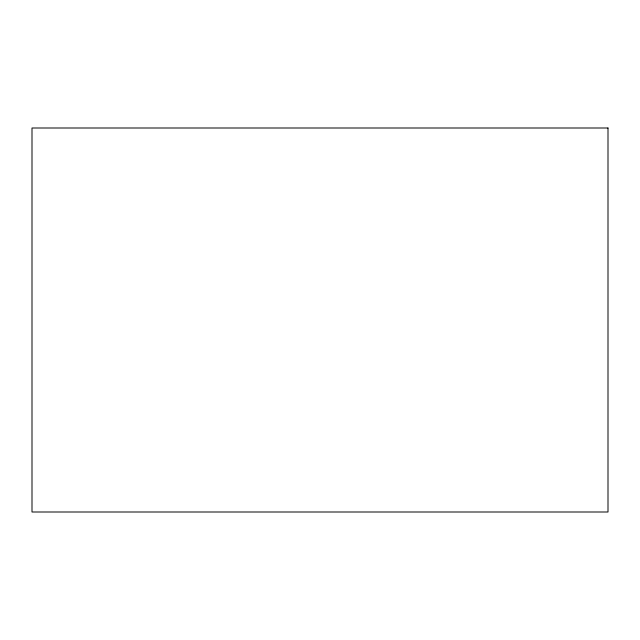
<?xml version="1.0" encoding="UTF-8"?>
<svg xmlns="http://www.w3.org/2000/svg" width="640" height="640" viewBox="0 0 640 640"><rect width="100%" height="100%" fill="white"/><g stroke="black" fill="none" stroke-linecap="round" stroke-linejoin="round"><path stroke-width="0.96" d="M608 128L32 128L32 512L608 512L608 128"/></g></svg>
